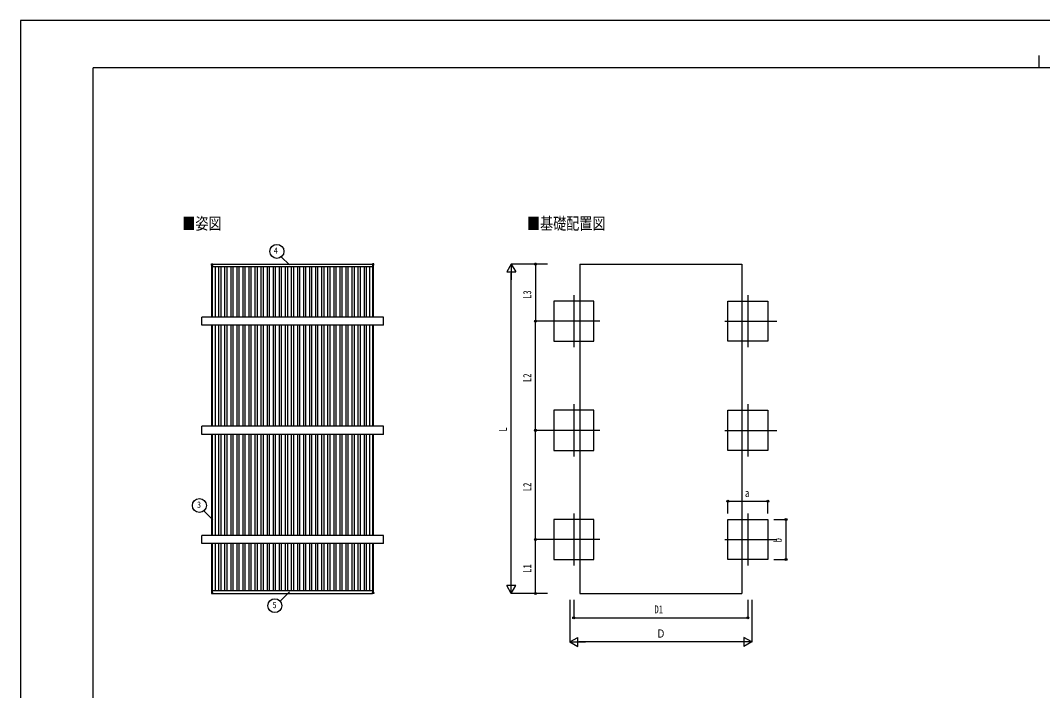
# Model space of a CAD drawing. Units: millimetres, scale not verified. Extents: x -16820 to 16820, y -11880 to 11880.
# Drawn here: x -16820 to 41, y 830 to 11880 of the extents above; entities that cross this region are included whole.
import ezdxf
from ezdxf.enums import TextEntityAlignment as Align

# ---------------------------------------------------------------- set-up
doc = ezdxf.new("R2010")
doc.units = ezdxf.units.MM
doc.header["$LTSCALE"] = 50
for name, color, linetype in [('0-2_USER1', 3, 'Continuous'), ('0-4_YKK_12', 2, 'Continuous'), ('0-5_YKK_13', 4, 'Continuous'), ('0-6_YKK_A1', 4, 'Continuous'), ('0-7_YKK_D', 6, 'Continuous'), ('0-8_YKK_ZWAK', 7, 'Continuous')]:
    doc.layers.add(name, color=color, linetype=linetype)
doc.styles.add('ＭＳ ゴシック', font='')
doc.styles.get('ＭＳ ゴシック').set_extended_font_data('MS Gothic')

msp = doc.modelspace()

# ---------------------------------------------------------------- linework, layer by layer
at = {"layer": '0-4_YKK_12'}
for p, q in [((-7693.22, 7350.92), (-7693.22, 6490.92)), ((-4820.22, 7350.92), (-4820.22, 6490.92)), ((-7263.22, 6920.92), (-8123.22, 6920.92)), ((-5200.22, 6920.92), (-4340.22, 6920.92)), ((-7693.22, 5550.92), (-7693.22, 4690.92)), ((-4820.22, 5550.92), (-4820.22, 4690.92)), ((-7263.22, 5120.92), (-8123.22, 5120.92)), ((-5200.22, 5120.92), (-4340.22, 5120.92)), ((-7693.22, 3750.92), (-7693.22, 2890.92)), ((-4820.22, 3750.92), (-4820.22, 2890.92)), ((-7263.22, 3320.92), (-8123.22, 3320.92)), ((-5200.22, 3320.92), (-4340.22, 3320.92))]:
    msp.add_line(p, q, dxfattribs=at)
at = {"layer": '0-5_YKK_13'}
for p, q in [((-13667.2, 7847.22), (-13667.2, 7865.22)), ((-13666.2, 7866.22), (-13648.2, 7866.22)), ((-13648.2, 7846.22), (-13666.2, 7846.22)), ((-13647.2, 7865.22), (-13647.2, 7847.22)), ((-11010.6, 7865.22), (-11010.6, 7847.22)), ((-10991.6, 7866.22), (-11009.6, 7866.22)), ((-11009.6, 7846.22), (-10991.6, 7846.22)), ((-10990.6, 7847.22), (-10990.6, 7865.22)), ((-13667.2, 2446.92), (-13667.2, 2428.92)), ((-13648.2, 2447.92), (-13666.2, 2447.92)), ((-13666.2, 2427.92), (-13648.2, 2427.92)), ((-13647.2, 2428.92), (-13647.2, 2446.92)), ((-11010.6, 2428.92), (-11010.6, 2446.92)), ((-11009.6, 2447.92), (-10991.6, 2447.92)), ((-10991.6, 2427.92), (-11009.6, 2427.92)), ((-10990.6, 2446.92), (-10990.6, 2428.92))]:
    msp.add_line(p, q, dxfattribs=at)
for centre, start, end in [((-13666.2, 7865.22), 90, 180), ((-13666.2, 7847.22), 180, 270), ((-13648.2, 7865.22), 0, 90), ((-13648.2, 7847.22), 270, 0), ((-11009.6, 7865.22), 90, 180), ((-11009.6, 7847.22), 180, 270), ((-10991.6, 7865.22), 0, 90), ((-10991.6, 7847.22), 270, 0), ((-13666.2, 2446.92), 90, 180), ((-13666.2, 2428.92), 180, 270), ((-13648.2, 2446.92), 0, 90), ((-13648.2, 2428.92), 270, 0), ((-11009.6, 2446.92), 90, 180), ((-11009.6, 2428.92), 180, 270), ((-10991.6, 2446.92), 0, 90), ((-10991.6, 2428.92), 270, 0)]:
    msp.add_arc(centre, 1, start, end, dxfattribs=at)
at = {"layer": '0-6_YKK_A1'}
for p, q in [((-13663.9, 6987.92), (-13663.9, 7846.21)), ((-13651.9, 6987.92), (-13651.9, 7846.21)), ((-13651.9, 7820.13), (-11005.9, 7820.13)), ((-13647.2, 7862.92), (-11010.6, 7862.92)), ((-11010.6, 7858.13), (-13647.2, 7858.13)), ((-13603.9, 6987.92), (-13603.9, 7820.13)), ((-13546.4, 6987.92), (-13546.4, 7820.13)), ((-13511.4, 6987.92), (-13511.4, 7820.13)), ((-13446.4, 6987.92), (-13446.4, 7820.13)), ((-13411.4, 6987.92), (-13411.4, 7820.13)), ((-13346.4, 6987.92), (-13346.4, 7820.13)), ((-13311.4, 6987.92), (-13311.4, 7820.13)), ((-13246.4, 6987.92), (-13246.4, 7820.13)), ((-13211.4, 6987.92), (-13211.4, 7820.13)), ((-13146.4, 6987.92), (-13146.4, 7820.13)), ((-13111.4, 6987.92), (-13111.4, 7820.13)), ((-13046.4, 6987.92), (-13046.4, 7820.13)), ((-13011.4, 6987.92), (-13011.4, 7820.13)), ((-12946.4, 6987.92), (-12946.4, 7820.13)), ((-12911.4, 6987.92), (-12911.4, 7820.13)), ((-12846.4, 6987.92), (-12846.4, 7820.13)), ((-12811.4, 6987.92), (-12811.4, 7820.13)), ((-12746.4, 6987.92), (-12746.4, 7820.13)), ((-12711.4, 6987.92), (-12711.4, 7820.13)), ((-12646.4, 6987.92), (-12646.4, 7820.13)), ((-12611.4, 6987.92), (-12611.4, 7820.13)), ((-12546.4, 6987.92), (-12546.4, 7820.13)), ((-12511.4, 6987.92), (-12511.4, 7820.13)), ((-12446.4, 6987.92), (-12446.4, 7820.13)), ((-12411.4, 6987.92), (-12411.4, 7820.13)), ((-12346.4, 6987.92), (-12346.4, 7820.13)), ((-12311.4, 6987.92), (-12311.4, 7820.13)), ((-12246.4, 6987.92), (-12246.4, 7820.13)), ((-12211.4, 6987.92), (-12211.4, 7820.13)), ((-12146.4, 6987.92), (-12146.4, 7820.13)), ((-12111.4, 6987.92), (-12111.4, 7820.13)), ((-12046.4, 6987.92), (-12046.4, 7820.13)), ((-12011.4, 6987.92), (-12011.4, 7820.13)), ((-11946.4, 6987.92), (-11946.4, 7820.13)), ((-11911.4, 6987.92), (-11911.4, 7820.13)), ((-11846.4, 6987.92), (-11846.4, 7820.13)), ((-11811.4, 6987.92), (-11811.4, 7820.13)), ((-11746.4, 6987.92), (-11746.4, 7820.13)), ((-11711.4, 6987.92), (-11711.4, 7820.13)), ((-11646.4, 6987.92), (-11646.4, 7820.13)), ((-11611.4, 6987.92), (-11611.4, 7820.13)), ((-11546.4, 6987.92), (-11546.4, 7820.13)), ((-11511.4, 6987.92), (-11511.4, 7820.13)), ((-11446.4, 6987.92), (-11446.4, 7820.13)), ((-11411.4, 6987.92), (-11411.4, 7820.13)), ((-11346.4, 6987.92), (-11346.4, 7820.13)), ((-11311.4, 6987.92), (-11311.4, 7820.13)), ((-11246.4, 6987.92), (-11246.4, 7820.13)), ((-11211.4, 6987.92), (-11211.4, 7820.13)), ((-11146.4, 6987.92), (-11146.4, 7820.13)), ((-11111.4, 6987.92), (-11111.4, 7820.13)), ((-11053.9, 6987.92), (-11053.9, 7820.11)), ((-11005.9, 6987.92), (-11005.9, 7846.2)), ((-10993.9, 6987.92), (-10993.9, 7846.2)), ((-7591.72, 7862.92), (-4921.72, 7862.92)), ((-7591.72, 7862.92), (-7591.72, 2430.92)), ((-4921.72, 7862.77), (-4921.72, 2430.92)), ((-10828.9, 6987.92), (-13828.9, 6987.92)), ((-13828.9, 6853.92), (-13828.9, 6987.92)), ((-10828.9, 6853.92), (-10828.9, 6987.92)), ((-10828.9, 6853.92), (-13828.9, 6853.92)), ((-13663.9, 5187.92), (-13663.9, 6853.92)), ((-13651.9, 5187.92), (-13651.9, 6853.92)), ((-13603.9, 5187.92), (-13603.9, 6853.92)), ((-13546.4, 5187.92), (-13546.4, 6853.92)), ((-13511.4, 5187.92), (-13511.4, 6853.92)), ((-13446.4, 5187.92), (-13446.4, 6853.92)), ((-13411.4, 5187.92), (-13411.4, 6853.92)), ((-13346.4, 5187.92), (-13346.4, 6853.92)), ((-13311.4, 5187.92), (-13311.4, 6853.92)), ((-13246.4, 5187.92), (-13246.4, 6853.92)), ((-13211.4, 5187.92), (-13211.4, 6853.92)), ((-13146.4, 5187.92), (-13146.4, 6853.92)), ((-13111.4, 5187.92), (-13111.4, 6853.92)), ((-13046.4, 5187.92), (-13046.4, 6853.92)), ((-13011.4, 5187.92), (-13011.4, 6853.92)), ((-12946.4, 5187.92), (-12946.4, 6853.92)), ((-12911.4, 5187.92), (-12911.4, 6853.92)), ((-12846.4, 5187.92), (-12846.4, 6853.92)), ((-12811.4, 5187.92), (-12811.4, 6853.92)), ((-12746.4, 5187.92), (-12746.4, 6853.92)), ((-12711.4, 5187.92), (-12711.4, 6853.92)), ((-12646.4, 5187.92), (-12646.4, 6853.92)), ((-12611.4, 5187.92), (-12611.4, 6853.92)), ((-12546.4, 5187.92), (-12546.4, 6853.92)), ((-12511.4, 5187.92), (-12511.4, 6853.92)), ((-12446.4, 5187.92), (-12446.4, 6853.92)), ((-12411.4, 5187.92), (-12411.4, 6853.92)), ((-12346.4, 5187.92), (-12346.4, 6853.92)), ((-12311.4, 5187.92), (-12311.4, 6853.92)), ((-12246.4, 5187.92), (-12246.4, 6853.92)), ((-12211.4, 5187.92), (-12211.4, 6853.92)), ((-12146.4, 5187.92), (-12146.4, 6853.92)), ((-12111.4, 5187.92), (-12111.4, 6853.92)), ((-12046.4, 5187.92), (-12046.4, 6853.92)), ((-12011.4, 5187.92), (-12011.4, 6853.92)), ((-11946.4, 5187.92), (-11946.4, 6853.92)), ((-11911.4, 5187.92), (-11911.4, 6853.92)), ((-11846.4, 5187.92), (-11846.4, 6853.92)), ((-11811.4, 5187.92), (-11811.4, 6853.92)), ((-11746.4, 5187.92), (-11746.4, 6853.92)), ((-11711.4, 5187.92), (-11711.4, 6853.92)), ((-11646.4, 5187.92), (-11646.4, 6853.92)), ((-11611.4, 5187.92), (-11611.4, 6853.92)), ((-11546.4, 5187.92), (-11546.4, 6853.92)), ((-11511.4, 5187.92), (-11511.4, 6853.92)), ((-11446.4, 5187.92), (-11446.4, 6853.92)), ((-11411.4, 5187.92), (-11411.4, 6853.92)), ((-11346.4, 5187.92), (-11346.4, 6853.92)), ((-11311.4, 5187.92), (-11311.4, 6853.92)), ((-11246.4, 5187.92), (-11246.4, 6853.92)), ((-11211.4, 5187.92), (-11211.4, 6853.92)), ((-11146.4, 5187.92), (-11146.4, 6853.92)), ((-11111.4, 5187.92), (-11111.4, 6853.92)), ((-11053.9, 5187.92), (-11053.9, 6853.92)), ((-11005.9, 5187.92), (-11005.9, 6853.92)), ((-10993.9, 5187.92), (-10993.9, 6853.92)), ((-10828.9, 5187.92), (-13828.9, 5187.92)), ((-13828.9, 5053.92), (-13828.9, 5187.92)), ((-10828.9, 5053.92), (-10828.9, 5187.92)), ((-10828.9, 5053.92), (-13828.9, 5053.92)), ((-13663.9, 3387.92), (-13663.9, 5053.92)), ((-13651.9, 3387.92), (-13651.9, 5053.92)), ((-13603.9, 3387.92), (-13603.9, 5053.92)), ((-13546.4, 3387.92), (-13546.4, 5053.92)), ((-13511.4, 3387.92), (-13511.4, 5053.92)), ((-13446.4, 3387.92), (-13446.4, 5053.92)), ((-13411.4, 3387.92), (-13411.4, 5053.92)), ((-13346.4, 3387.92), (-13346.4, 5053.92)), ((-13311.4, 3387.92), (-13311.4, 5053.92)), ((-13246.4, 3387.92), (-13246.4, 5053.92)), ((-13211.4, 3387.92), (-13211.4, 5053.92)), ((-13146.4, 3387.92), (-13146.4, 5053.92)), ((-13111.4, 3387.92), (-13111.4, 5053.92)), ((-13046.4, 3387.92), (-13046.4, 5053.92)), ((-13011.4, 3387.92), (-13011.4, 5053.92)), ((-12946.4, 3387.92), (-12946.4, 5053.92)), ((-12911.4, 3387.92), (-12911.4, 5053.92)), ((-12846.4, 3387.92), (-12846.4, 5053.92)), ((-12811.4, 3387.92), (-12811.4, 5053.92)), ((-12746.4, 3387.92), (-12746.4, 5053.92)), ((-12711.4, 3387.92), (-12711.4, 5053.92)), ((-12646.4, 3387.92), (-12646.4, 5053.92)), ((-12611.4, 3387.92), (-12611.4, 5053.92)), ((-12546.4, 3387.92), (-12546.4, 5053.92)), ((-12511.4, 3387.92), (-12511.4, 5053.92)), ((-12446.4, 3387.92), (-12446.4, 5053.92)), ((-12411.4, 3387.92), (-12411.4, 5053.92)), ((-12346.4, 3387.92), (-12346.4, 5053.92)), ((-12311.4, 3387.92), (-12311.4, 5053.92)), ((-12246.4, 3387.92), (-12246.4, 5053.92)), ((-12211.4, 3387.92), (-12211.4, 5053.92)), ((-12146.4, 3387.92), (-12146.4, 5053.92)), ((-12111.4, 3387.92), (-12111.4, 5053.92)), ((-12046.4, 3387.92), (-12046.4, 5053.92)), ((-12011.4, 3387.92), (-12011.4, 5053.92)), ((-11946.4, 3387.92), (-11946.4, 5053.92)), ((-11911.4, 3387.92), (-11911.4, 5053.92)), ((-11846.4, 3387.92), (-11846.4, 5053.92)), ((-11811.4, 3387.92), (-11811.4, 5053.92)), ((-11746.4, 3387.92), (-11746.4, 5053.92)), ((-11711.4, 3387.92), (-11711.4, 5053.92)), ((-11646.4, 3387.92), (-11646.4, 5053.92)), ((-11611.4, 3387.92), (-11611.4, 5053.92)), ((-11546.4, 3387.92), (-11546.4, 5053.92)), ((-11511.4, 3387.92), (-11511.4, 5053.92)), ((-11446.4, 3387.92), (-11446.4, 5053.92)), ((-11411.4, 3387.92), (-11411.4, 5053.92)), ((-11346.4, 3387.92), (-11346.4, 5053.92)), ((-11311.4, 3387.92), (-11311.4, 5053.92)), ((-11246.4, 3387.92), (-11246.4, 5053.92)), ((-11211.4, 3387.92), (-11211.4, 5053.92)), ((-11146.4, 3387.92), (-11146.4, 5053.92)), ((-11111.4, 3387.92), (-11111.4, 5053.92)), ((-11053.9, 3387.92), (-11053.9, 5053.92)), ((-11005.9, 3387.92), (-11005.9, 5053.92)), ((-10993.9, 3387.92), (-10993.9, 5053.92)), ((-10828.9, 3387.92), (-13828.9, 3387.92)), ((-13828.9, 3253.92), (-13828.9, 3387.92)), ((-10828.9, 3253.92), (-10828.9, 3387.92)), ((-10828.9, 3253.92), (-13828.9, 3253.92)), ((-13663.9, 2447.94), (-13663.9, 3253.92)), ((-13651.9, 2447.94), (-13651.9, 3253.92)), ((-13603.9, 2479.22), (-13603.9, 3253.92)), ((-13546.4, 2479.2), (-13546.4, 3253.92)), ((-13511.4, 2479.2), (-13511.4, 3253.92)), ((-13446.4, 2479.2), (-13446.4, 3253.92)), ((-13411.4, 2479.2), (-13411.4, 3253.92)), ((-13346.4, 2479.2), (-13346.4, 3253.92)), ((-13311.4, 2479.2), (-13311.4, 3253.92)), ((-13246.4, 2479.2), (-13246.4, 3253.92)), ((-13211.4, 2479.2), (-13211.4, 3253.92)), ((-13146.4, 2479.2), (-13146.4, 3253.92)), ((-13111.4, 2479.2), (-13111.4, 3253.92)), ((-13046.4, 2479.2), (-13046.4, 3253.92)), ((-13011.4, 2479.2), (-13011.4, 3253.92)), ((-12946.4, 2479.2), (-12946.4, 3253.92)), ((-12911.4, 2479.2), (-12911.4, 3253.92)), ((-12846.4, 2479.2), (-12846.4, 3253.92)), ((-12811.4, 2479.2), (-12811.4, 3253.92)), ((-12746.4, 2479.2), (-12746.4, 3253.92)), ((-12711.4, 2479.2), (-12711.4, 3253.92)), ((-12646.4, 2479.2), (-12646.4, 3253.92)), ((-12611.4, 2479.2), (-12611.4, 3253.92)), ((-12546.4, 2479.2), (-12546.4, 3253.92)), ((-12511.4, 2479.2), (-12511.4, 3253.92)), ((-12446.4, 2479.2), (-12446.4, 3253.92)), ((-12411.4, 2479.2), (-12411.4, 3253.92)), ((-12346.4, 2479.2), (-12346.4, 3253.92)), ((-12311.4, 2479.2), (-12311.4, 3253.92)), ((-12246.4, 2479.2), (-12246.4, 3253.92)), ((-12211.4, 2479.2), (-12211.4, 3253.92)), ((-12146.4, 2479.2), (-12146.4, 3253.92)), ((-12111.4, 2479.2), (-12111.4, 3253.92)), ((-12046.4, 2479.2), (-12046.4, 3253.92)), ((-12011.4, 2479.2), (-12011.4, 3253.92)), ((-11946.4, 2479.2), (-11946.4, 3253.92)), ((-11911.4, 2479.2), (-11911.4, 3253.92)), ((-11846.4, 2479.2), (-11846.4, 3253.92)), ((-11811.4, 2479.2), (-11811.4, 3253.92)), ((-11746.4, 2479.2), (-11746.4, 3253.92)), ((-11711.4, 2479.2), (-11711.4, 3253.92)), ((-11646.4, 2479.2), (-11646.4, 3253.92)), ((-11611.4, 2479.2), (-11611.4, 3253.92)), ((-11546.4, 2479.2), (-11546.4, 3253.92)), ((-11511.4, 2479.2), (-11511.4, 3253.92)), ((-11446.4, 2479.2), (-11446.4, 3253.92)), ((-11411.4, 2479.2), (-11411.4, 3253.92)), ((-11346.4, 2479.2), (-11346.4, 3253.92)), ((-11311.4, 2479.2), (-11311.4, 3253.92)), ((-11246.4, 2479.2), (-11246.4, 3253.92)), ((-11211.4, 2479.2), (-11211.4, 3253.92)), ((-11146.4, 2479.2), (-11146.4, 3253.92)), ((-11111.4, 2479.2), (-11111.4, 3253.92)), ((-11053.9, 2479.2), (-11053.9, 3253.92)), ((-11005.9, 2447.92), (-11005.9, 3253.92)), ((-10993.9, 2447.92), (-10993.9, 3253.92)), ((-13651.9, 2479.2), (-11005.9, 2479.2)), ((-13647.2, 2431.22), (-11010.6, 2431.22)), ((-7591.72, 2430.92), (-4921.72, 2430.92))]:
    msp.add_line(p, q, dxfattribs=at)
for points in [[(-7363.22, 6590.92), (-7363.22, 7250.92), (-8023.22, 7250.92), (-8023.22, 6590.92)], [(-5150.22, 6590.92), (-5150.22, 7250.92), (-4490.22, 7250.92), (-4490.22, 6590.92)], [(-7363.22, 4790.92), (-7363.22, 5450.92), (-8023.22, 5450.92), (-8023.22, 4790.92)], [(-5150.22, 4790.92), (-5150.22, 5450.92), (-4490.22, 5450.92), (-4490.22, 4790.92)], [(-7363.22, 2990.92), (-7363.22, 3650.92), (-8023.22, 3650.92), (-8023.22, 2990.92)], [(-5150.22, 2990.92), (-5150.22, 3650.92), (-4490.22, 3650.92), (-4490.22, 2990.92)]]:
    msp.add_lwpolyline(points, close=True, dxfattribs=at)
at = {"layer": '0-7_YKK_D'}
for p, q in [((-12381.8, 7847.66), (-12516.54, 7982.4)), ((-8723.22, 7862.92), (-8798.22, 7733.01)), ((-8123.22, 7862.92), (-8724.22, 7862.92)), ((-8723.22, 7862.92), (-8648.22, 7733.01)), ((-8723.22, 7862.92), (-8723.22, 7603.11)), ((-8123.22, 7862.92), (-8324.22, 7862.92)), ((-8323.22, 7862.92), (-8323.22, 6920.92)), ((-8798.22, 7733.01), (-8648.22, 7733.01)), ((-8723.22, 2580.92), (-8723.22, 7712.92)), ((-8123.22, 6920.92), (-8324.22, 6920.92)), ((-8123.22, 6920.92), (-8324.22, 6920.92)), ((-8323.22, 5120.92), (-8323.22, 6920.92)), ((-8124.22, 5120.92), (-8324.22, 5120.92)), ((-8124.22, 5120.92), (-8324.22, 5120.92)), ((-8323.22, 3320.92), (-8323.22, 5120.92)), ((-5150.22, 3750.92), (-5150.22, 3951.92)), ((-5150.22, 3950.92), (-4490.22, 3950.92)), ((-4490.22, 3750.92), (-4490.22, 3951.92)), ((-13792.82, 3795.4), (-13644.03, 3646.61)), ((-4390.22, 3650.92), (-4189.22, 3650.92)), ((-4190.22, 2990.92), (-4190.22, 3650.92)), ((-8123.22, 3320.92), (-8324.22, 3320.92)), ((-8123.22, 3320.92), (-8324.22, 3320.92)), ((-8323.22, 2430.92), (-8323.22, 3320.92)), ((-4390.22, 2990.92), (-4189.22, 2990.92)), ((-8723.22, 2430.92), (-8798.22, 2560.82)), ((-8648.22, 2560.82), (-8798.22, 2560.82)), ((-8723.22, 2430.92), (-8723.22, 2690.72)), ((-8723.22, 2430.92), (-8648.22, 2560.82)), ((-12535.14, 2304.3), (-12381.8, 2457.63)), ((-8123.22, 2430.92), (-8724.22, 2430.92)), ((-8123.22, 2430.92), (-8324.22, 2430.92)), ((-7756.72, 2327.45), (-7756.72, 1629.92)), ((-7693.22, 2327.45), (-7693.22, 2029.92)), ((-4820.22, 2327.45), (-4820.22, 2029.92)), ((-4756.72, 2327.45), (-4756.72, 1629.92)), ((-7693.22, 2030.92), (-4820.22, 2030.92)), ((-7756.72, 1630.92), (-7626.82, 1705.92)), ((-7626.82, 1555.92), (-7626.82, 1705.92)), ((-4756.72, 1630.92), (-4886.63, 1705.92)), ((-4886.63, 1705.92), (-4886.63, 1555.92)), ((-7756.72, 1630.92), (-7626.82, 1555.92)), ((-7756.72, 1630.92), (-7496.91, 1630.92)), ((-4906.72, 1630.92), (-7606.72, 1630.92)), ((-4756.72, 1630.92), (-5016.53, 1630.92)), ((-4756.72, 1630.92), (-4886.63, 1555.92))]:
    msp.add_line(p, q, dxfattribs=at)
for centre, radius in [((-12588.88, 8072.06), 115.2), ((-8323.22, 7862.92), 17), ((-8323.22, 6920.92), 17), ((-8323.22, 6920.92), 17), ((-8323.22, 5120.92), 17), ((-8323.22, 5120.92), 17), ((-13868.46, 3882.29), 115.2), ((-5150.22, 3950.92), 17), ((-4490.22, 3950.92), 17), ((-4190.22, 3650.92), 17), ((-8323.22, 3320.92), 17), ((-8323.22, 3320.92), 17), ((-4190.22, 2990.92), 17), ((-8323.22, 2430.92), 17), ((-12622.89, 2229.67), 115.2), ((-7693.22, 2030.92), 17), ((-4820.22, 2030.92), 17)]:
    msp.add_circle(centre, radius, dxfattribs=at)
at = {"layer": '0-8_YKK_ZWAK'}
for p, q in [((-19.92, 11300), (-19.92, 11100)), ((-19.92, 11300), (-19.92, 11100)), ((15580.08, 11100), (-15619.92, 11100)), ((-15619.92, -10100), (-15619.92, 11100)), ((15580.08, 11100), (-15619.92, 11100)), ((-15619.92, -10100), (-15619.92, 11100))]:
    msp.add_line(p, q, dxfattribs=at)
msp.add_lwpolyline([(-16820, -11880), (16820, -11880), (16820, 11880), (-16820, 11880)], close=True, dxfattribs=at)
msp.add_lwpolyline([(-16820, -11880), (16820, -11880), (16820, 11880), (-16820, 11880)], close=True, dxfattribs=at)

# ---------------------------------------------------------------- texts
at = {"layer": '0-2_USER1', "style": 'ＭＳ ゴシック', "width": 0.8}
for s, p in [('■姿図', (-14149.84, 8373.26)), ('■基礎配置図', (-8464.93, 8373.26))]:
    msp.add_text(s, height=197.9, dxfattribs=at).set_placement(p, align=Align.BOTTOM_LEFT)
at = {"layer": '0-7_YKK_D', "style": 'ＭＳ ゴシック', "width": 0.8}
for s, height, p in [('4', 105.6, (-12640.11, 8000.06)), ('a', 132, (-4868.22, 3982.92)), ('3', 105.6, (-13906.86, 3810.29)), ('5', 105.6, (-12661.29, 2157.67)), ('D1', 132, (-6362.32, 2062.92)), ('Ｄ', 132, (-6328.72, 1662.92))]:
    msp.add_text(s, height=height, dxfattribs=at).set_placement(p, align=Align.BOTTOM_LEFT)
for s, p in [('L3', (-8355.22, 7286.32)), ('L2', (-8355.22, 5915.32)), ('L', (-8755.22, 5098.92)), ('L2', (-8355.22, 4115.32)), ('b', (-4222.22, 3272.92)), ('L1', (-8355.22, 2770.32))]:
    msp.add_text(s, height=132, rotation=90, dxfattribs=at).set_placement(p, align=Align.BOTTOM_LEFT)

doc.saveas('drawing.dxf')
